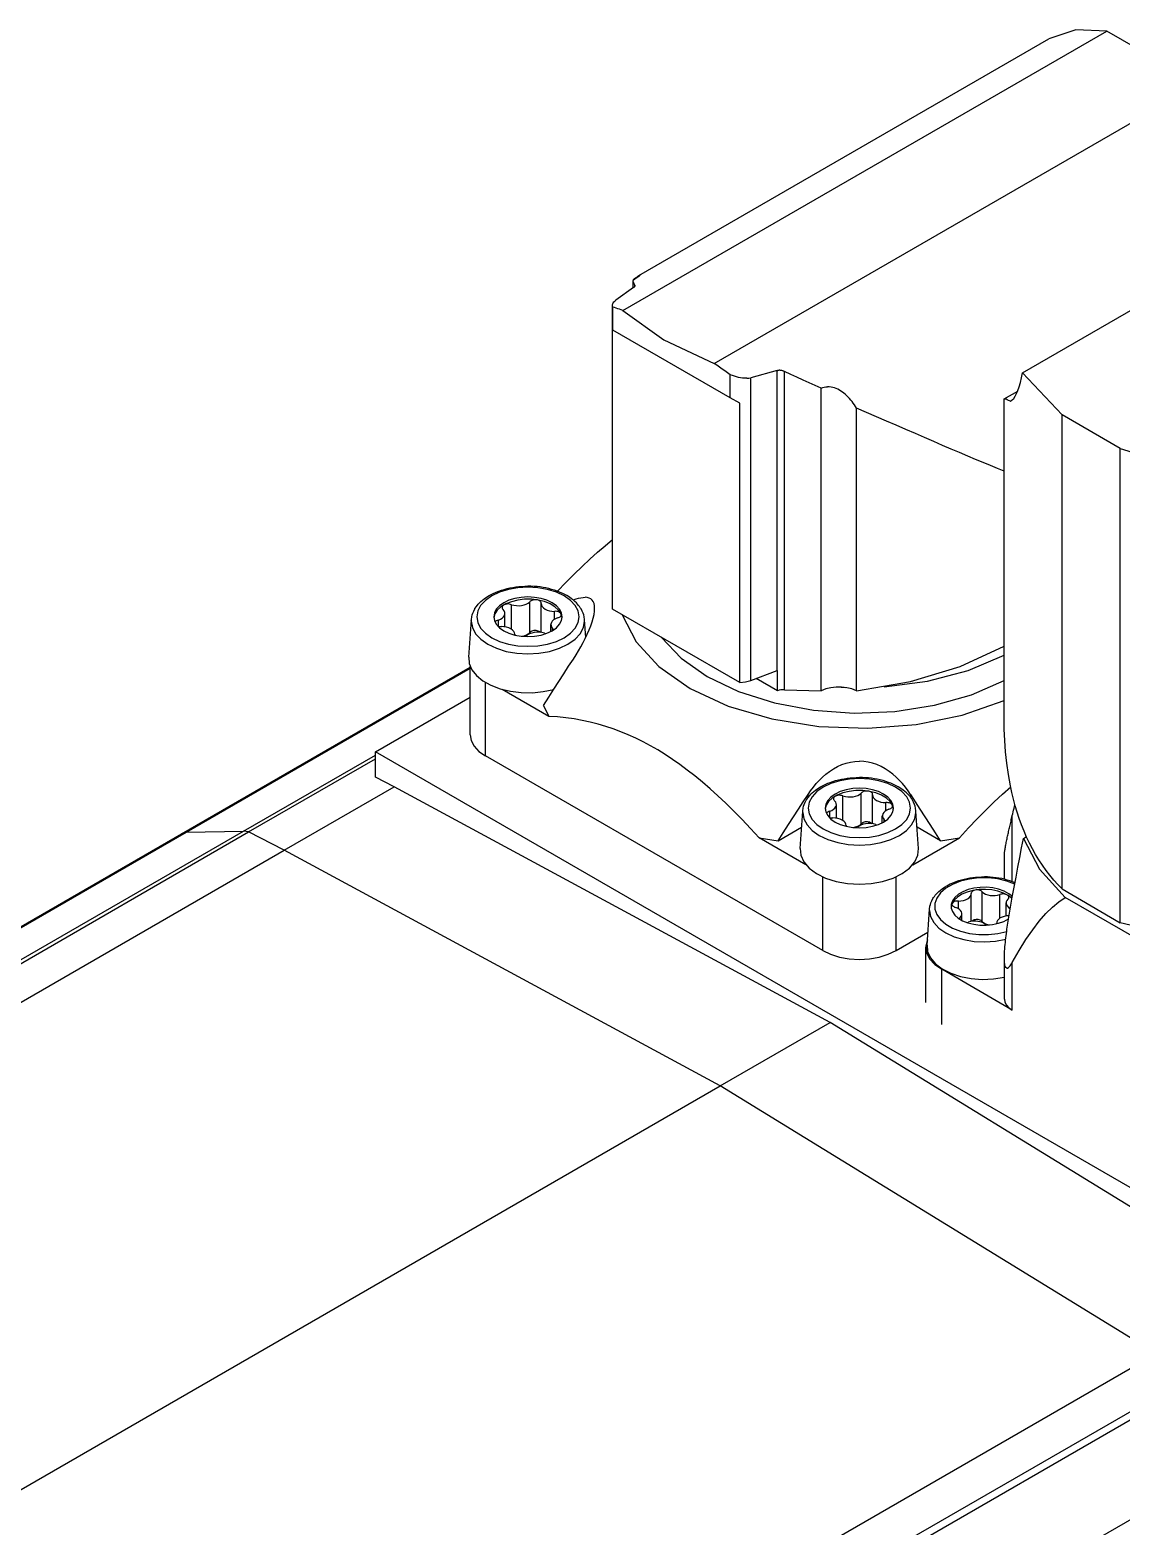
# Model space of a CAD drawing. Extents: x 0 to 1161, y 0 to 821.
# Drawn here: x 230.5 to 274.7, y 238.9 to 299.6 of the extents above; entities that cross this region are included whole.
import ezdxf

# ---------------------------------------------------------------- set-up
doc = ezdxf.new("R2010")
doc.units = 0
doc.header["$LTSCALE"] = 13.83
doc.header["$MEASUREMENT"] = 0
doc.layers.add('40000_ISO', color=7, linetype='CONTINUOUS')

msp = doc.modelspace()

# ---------------------------------------------------------------- linework, layer by layer
at = {"layer": '40000_ISO', "color": 7, "linetype": 'CONTINUOUS', "lineweight": 25}
for p, q in [((254.504336, 288.233583), (274.145342, 299.573317)), ((277.86061, 297.428313), (274.145342, 299.573317)), ((255.164274, 289.658517), (271.796524, 299.261151)), ((258.219607, 286.088573), (277.86061, 297.428313)), ((255.086486, 289.608263), (255.115955, 289.628302)), ((255.115955, 289.628302), (255.141939, 289.645044)), ((255.117415, 289.600772), (255.146673, 289.621435)), ((255.141939, 289.645044), (255.164049, 289.658331)), ((255.146673, 289.621435), (255.169877, 289.638849)), ((255.164049, 289.658331), (255.176902, 289.665475)), ((255.169877, 289.638849), (255.187308, 289.65299)), ((255.176902, 289.665475), (255.187671, 289.670938)), ((255.187308, 289.65299), (255.199231, 289.663825)), ((255.187671, 289.670938), (255.196252, 289.674712)), ((255.196252, 289.674712), (255.202553, 289.676778)), ((255.199231, 289.663825), (255.205929, 289.671335)), ((255.202553, 289.676778), (255.206468, 289.677125)), ((255.205929, 289.671335), (255.207906, 289.675732)), ((255.207906, 289.675732), (255.206468, 289.677125)), ((254.94283, 289.170077), (254.22893, 288.663083)), ((254.932899, 289.163167), (254.932899, 289.438161)), ((254.932945, 289.438296), (254.933233, 289.447564)), ((254.9348, 289.413179), (254.932945, 289.438296)), ((254.933233, 289.447564), (254.934068, 289.456609)), ((254.934068, 289.456609), (254.935455, 289.465422)), ((254.940465, 289.38645), (254.9348, 289.413179)), ((254.935455, 289.465422), (254.93738, 289.474017)), ((254.93738, 289.474017), (254.939841, 289.482393)), ((254.939841, 289.482393), (254.942833, 289.490559)), ((254.950016, 289.358052), (254.940465, 289.38645)), ((254.942801, 289.501105), (254.981693, 289.531319)), ((254.942833, 289.490559), (254.994245, 289.521491)), ((254.942833, 289.490559), (254.942833, 289.501195)), ((254.942833, 289.17008), (254.955395, 289.179529)), ((254.963518, 289.327935), (254.950016, 289.358052)), ((254.955395, 289.179529), (254.966805, 289.188753)), ((254.980977, 289.296065), (254.963518, 289.327935)), ((254.966805, 289.188753), (254.97685, 289.197669)), ((254.97685, 289.197669), (254.985461, 289.206212)), ((255.002324, 289.262487), (254.980977, 289.296065)), ((254.981693, 289.531319), (255.018904, 289.559453)), ((254.985461, 289.206212), (254.992663, 289.214339)), ((254.992663, 289.214339), (254.998482, 289.222022)), ((254.994245, 289.521491), (255.040837, 289.550441)), ((254.998482, 289.222022), (255.002943, 289.229211)), ((255.004108, 289.260286), (255.002324, 289.262487)), ((255.002324, 289.228159), (255.002324, 289.262487)), ((255.002943, 289.229211), (255.006075, 289.235881)), ((255.005665, 289.257994), (255.004108, 289.260286)), ((255.006881, 289.255568), (255.005665, 289.257994)), ((255.006075, 289.235881), (255.007911, 289.241986)), ((255.007757, 289.25302), (255.006881, 289.255568)), ((255.008293, 289.250337), (255.007757, 289.25302)), ((255.007911, 289.241986), (255.008486, 289.247532)), ((255.008486, 289.247532), (255.008293, 289.250337)), ((255.018904, 289.559453), (255.053986, 289.585206)), ((255.040837, 289.550441), (255.082022, 289.576983)), ((255.053986, 289.585206), (255.086486, 289.608263)), ((255.082022, 289.576983), (255.117415, 289.600772)), ((254.085304, 287.461334), (254.085304, 288.450839)), ((254.085311, 288.450543), (254.089021, 288.480943)), ((254.086052, 288.438116), (254.085311, 288.450543)), ((254.088155, 288.425849), (254.086052, 288.438116)), ((254.091624, 288.413757), (254.088155, 288.425849)), ((254.089021, 288.480943), (254.100601, 288.513616)), ((254.096457, 288.401862), (254.091624, 288.413757)), ((254.100601, 288.513616), (254.120234, 288.548393)), ((254.120234, 288.548393), (254.148098, 288.585046)), ((254.148098, 288.585046), (254.184378, 288.62336)), ((254.184378, 288.62336), (254.228928, 288.663081)), ((254.102661, 288.39018), (254.096457, 288.401862)), ((254.109947, 288.378657), (254.102661, 288.39018)), ((254.109947, 287.447103), (254.109947, 288.378657)), ((254.172169, 288.358085), (254.109995, 288.378619)), ((254.235774, 288.336087), (254.172169, 288.358085)), ((254.300804, 288.312625), (254.235774, 288.336087)), ((254.367254, 288.287714), (254.300804, 288.312625)), ((254.435101, 288.261358), (254.367254, 288.287714)), ((254.504336, 288.233583), (254.435101, 288.261358)), ((270.721583, 285.703726), (275.299782, 288.346954)), ((254.109947, 287.447103), (254.085304, 287.461334)), ((254.092741, 276.122306), (254.092741, 287.457039)), ((258.8693, 284.69929), (254.109947, 287.447103)), ((258.327484, 286.014087), (258.219627, 286.088554)), ((258.435585, 285.938858), (258.327484, 286.014087)), ((258.543867, 285.862896), (258.435585, 285.938858)), ((258.652276, 285.786222), (258.543867, 285.862896)), ((258.760775, 285.708855), (258.652276, 285.786222)), ((258.869303, 285.630832), (258.760775, 285.708855)), ((258.8693, 284.69929), (258.8693, 285.630845)), ((258.952692, 285.598243), (258.869367, 285.631031)), ((259.035907, 285.569576), (258.952692, 285.598243)), ((259.118381, 285.545262), (259.035907, 285.569576)), ((259.20063, 285.52526), (259.118381, 285.545262)), ((259.284574, 285.509084), (259.20063, 285.52526)), ((259.369445, 285.497684), (259.284574, 285.509084)), ((259.454463, 285.490899), (259.369445, 285.497684)), ((259.538789, 285.489314), (259.454463, 285.490899)), ((259.538789, 285.489314), (259.621594, 285.493339)), ((259.621594, 285.493339), (259.702187, 285.503095)), ((259.702187, 273.22092), (259.702187, 285.503095)), ((260.773041, 285.804006), (259.702188, 285.503096)), ((260.773045, 285.804009), (260.793111, 285.808226)), ((260.773045, 273.633093), (260.773045, 285.804009)), ((260.793111, 285.808226), (260.813747, 285.811326)), ((260.813747, 285.811326), (260.83491, 285.813169)), ((260.83491, 285.813169), (260.856485, 285.813708)), ((260.878328, 285.812995), (260.856485, 285.813708)), ((260.900307, 285.811096), (260.878328, 285.812995)), ((260.922272, 285.808174), (260.900307, 285.811096)), ((260.944097, 285.803996), (260.922272, 285.808174)), ((260.96562, 285.798919), (260.944097, 285.803996)), ((260.986712, 285.792917), (260.96562, 285.798919)), ((261.007625, 285.785933), (260.986712, 285.792917)), ((261.028609, 285.777922), (261.007625, 285.785933)), ((261.049586, 285.76891), (261.028609, 285.777922)), ((261.070505, 285.759025), (261.049586, 285.76891)), ((261.321094, 285.643933), (261.070505, 285.759025)), ((261.070505, 272.843095), (261.070505, 285.759025)), ((261.571471, 285.529997), (261.321094, 285.643933)), ((261.820956, 285.41764), (261.571471, 285.529997)), ((262.068938, 285.307253), (261.820956, 285.41764)), ((270.641751, 285.313839), (270.684694, 285.500309)), ((270.684694, 285.500309), (270.721583, 285.703726)), ((270.721583, 285.703726), (272.335334, 284.000922)), ((262.314758, 285.199268), (262.068938, 285.307253)), ((262.557798, 285.094055), (262.314758, 285.199268)), ((262.557798, 285.094055), (262.617989, 285.116168)), ((262.557798, 272.808747), (262.557798, 285.094055)), ((262.617989, 285.116168), (262.681697, 285.132126)), ((262.681697, 285.132126), (262.748262, 285.141664)), ((262.748262, 285.141664), (262.816918, 285.144739)), ((262.886929, 285.141305), (262.816918, 285.144739)), ((262.957544, 285.131831), (262.886929, 285.141305)), ((263.027947, 285.116149), (262.957544, 285.131831)), ((263.097355, 285.095775), (263.027947, 285.116149)), ((263.164857, 285.070452), (263.097355, 285.095775)), ((263.230047, 285.041247), (263.164857, 285.070452)), ((263.294275, 285.007656), (263.230047, 285.041247)), ((263.357778, 284.970003), (263.294275, 285.007656)), ((263.420074, 284.928035), (263.357778, 284.970003)), ((263.481368, 284.882685), (263.420074, 284.928035)), ((263.540935, 284.833414), (263.481368, 284.882685)), ((263.599072, 284.781171), (263.540935, 284.833414)), ((263.655218, 284.725749), (263.599072, 284.781171)), ((269.981255, 284.649428), (270.528065, 284.96513)), ((270.367572, 284.673872), (270.426691, 284.760167)), ((270.426691, 284.760167), (270.484795, 284.867993)), ((270.484795, 284.867993), (270.540723, 284.996789)), ((270.540723, 284.996789), (270.593403, 285.145695)), ((270.593403, 285.145695), (270.641751, 285.313839)), ((259.254273, 284.477029), (258.8693, 284.69929)), ((259.254273, 273.142288), (259.254273, 284.477029)), ((263.709381, 284.667652), (263.655218, 284.725749)), ((263.761323, 284.607063), (263.709381, 284.667652)), ((263.811, 284.544395), (263.761323, 284.607063)), ((263.85832, 284.480007), (263.811, 284.544395)), ((263.903439, 284.414417), (263.85832, 284.480007)), ((263.94565, 284.347584), (263.903439, 284.414417)), ((263.985608, 284.280345), (263.94565, 284.347584)), ((264.395213, 284.102887), (263.985557, 284.280371)), ((263.985608, 272.808747), (263.985608, 284.280345)), ((269.977044, 271.692173), (269.977044, 284.641802)), ((269.977102, 284.641494), (269.977172, 284.643169)), ((269.977172, 284.643169), (269.977468, 284.644691)), ((269.977468, 284.644691), (269.977988, 284.646064)), ((269.977988, 284.646064), (269.978745, 284.647278)), ((269.978745, 284.647278), (269.979733, 284.648343)), ((269.979733, 284.648343), (269.98096, 284.649255)), ((269.98096, 284.649255), (269.994741, 284.651431)), ((270.019107, 284.646944), (269.994741, 284.651431)), ((270.054604, 284.635486), (270.019107, 284.646944)), ((270.101777, 284.616755), (270.054604, 284.635486)), ((270.161191, 284.590463), (270.101777, 284.616755)), ((270.233391, 284.556302), (270.161191, 284.590463)), ((270.233385, 284.556308), (270.254837, 284.56869)), ((270.233385, 284.556308), (270.236376, 284.557792)), ((270.236376, 284.557792), (270.239367, 284.559274)), ((270.239367, 284.559274), (270.242364, 284.560814)), ((270.242364, 284.560814), (270.245375, 284.562413)), ((270.245375, 284.562413), (270.248392, 284.564081)), ((270.248392, 284.564081), (270.251415, 284.565809)), ((270.251415, 284.565809), (270.308724, 284.609104)), ((270.308724, 284.609104), (270.367572, 284.673872)), ((264.801589, 283.926521), (264.395213, 284.102887)), ((265.203736, 283.751835), (264.801589, 283.926521)), ((265.600792, 283.579326), (265.203736, 283.751835)), ((265.991975, 283.409463), (265.600792, 283.579326)), ((274.6852, 282.644229), (272.335336, 284.000923)), ((272.335336, 264.764644), (272.335336, 284.000923)), ((266.376476, 283.242711), (265.991975, 283.409463)), ((266.753518, 283.079542), (266.376476, 283.242711)), ((267.122343, 282.920384), (266.753518, 283.079542)), ((267.482362, 282.765598), (267.122343, 282.920384)), ((267.832965, 282.615536), (267.482362, 282.765598)), ((268.173547, 282.470526), (267.832965, 282.615536)), ((268.5035, 282.330933), (268.173547, 282.470526)), ((268.822271, 282.197041), (268.5035, 282.330933)), ((274.685198, 282.644228), (277.634542, 281.712528)), ((274.6852, 263.393963), (274.6852, 282.644229)), ((269.129411, 282.069073), (268.822271, 282.197041)), ((269.42447, 281.947248), (269.129411, 282.069073)), ((269.707038, 281.831701), (269.42447, 281.947248)), ((269.977044, 281.720865), (269.707038, 281.831701)), ((253.481684, 278.42847), (253.789119, 278.69431)), ((253.789119, 278.69431), (254.092741, 278.945021)), ((252.852808, 277.848493), (253.1698, 278.146794)), ((253.1698, 278.146794), (253.481684, 278.42847)), ((252.200637, 277.198441), (252.529999, 277.532694)), ((252.529999, 277.532694), (252.852808, 277.848493)), ((249.479194, 276.853667), (249.586329, 276.890184)), ((249.586329, 276.890184), (249.697393, 276.923376)), ((249.697393, 276.923376), (249.812003, 276.953044)), ((249.812003, 276.953044), (249.929739, 276.979016)), ((249.929739, 276.979016), (250.047616, 277.000724)), ((250.047616, 277.000724), (250.16766, 277.018627)), ((250.16766, 277.018627), (250.289443, 277.032633)), ((250.289443, 277.032633), (250.412536, 277.042672)), ((250.412536, 277.042672), (250.535757, 277.048674)), ((250.535757, 277.048674), (250.659415, 277.050676)), ((250.783069, 277.048674), (250.659415, 277.050676)), ((250.906291, 277.042672), (250.783069, 277.048674)), ((251.029383, 277.032633), (250.906291, 277.042672)), ((251.151166, 277.018627), (251.029383, 277.032633)), ((251.271211, 277.000724), (251.151166, 277.018627)), ((251.389091, 276.979016), (251.271211, 277.000724)), ((251.506827, 276.953044), (251.389091, 276.979016)), ((251.621434, 276.923376), (251.506827, 276.953044)), ((251.732498, 276.890184), (251.621434, 276.923376)), ((251.839633, 276.853667), (251.732498, 276.890184)), ((251.863935, 276.844686), (252.200637, 277.198441)), ((248.571277, 276.231897), (248.64443, 276.322301)), ((248.64443, 276.322301), (248.695441, 276.377028)), ((248.695441, 276.377028), (248.751816, 276.431538)), ((248.751816, 276.431538), (248.816188, 276.48762)), ((248.816188, 276.48762), (248.886648, 276.542881)), ((248.886648, 276.542881), (248.97922, 276.607565)), ((248.97922, 276.607565), (249.080587, 276.669957)), ((249.080587, 276.669957), (249.221615, 276.744866)), ((249.221615, 276.744866), (249.375602, 276.813741)), ((249.375602, 276.813741), (249.479194, 276.853667)), ((249.994511, 276.300341), (249.994332, 276.300272)), ((249.994333, 275.300123), (249.994333, 276.300271)), ((249.99451, 275.300001), (249.99451, 276.300341)), ((250.73389, 275.164465), (250.73389, 276.41472)), ((250.734103, 276.414715), (250.733891, 276.414723)), ((250.734102, 275.164459), (250.734102, 276.414714)), ((251.195133, 275.17279), (251.195133, 276.343393)), ((251.195324, 276.343338), (251.195133, 276.343393)), ((251.195322, 275.172765), (251.195322, 276.343336)), ((251.943225, 276.813741), (251.839633, 276.853667)), ((252.097212, 276.744866), (251.943225, 276.813741)), ((252.238239, 276.669957), (252.097212, 276.744866)), ((252.339607, 276.607565), (252.238239, 276.669957)), ((252.432178, 276.542881), (252.339607, 276.607565)), ((252.502639, 276.48762), (252.432178, 276.542881)), ((252.493892, 276.494803), (252.495523, 276.495413)), ((252.495523, 276.495413), (252.49715, 276.496016)), ((252.49715, 276.496016), (252.49878, 276.49662)), ((252.49878, 276.49662), (252.503662, 276.49843)), ((252.567011, 276.431538), (252.502639, 276.48762)), ((252.50347, 276.49825), (252.611282, 276.535371)), ((252.503662, 276.486773), (252.503662, 276.49843)), ((252.623385, 276.377028), (252.567011, 276.431538)), ((252.611282, 276.535371), (252.713437, 276.564558)), ((252.674397, 276.322301), (252.623385, 276.377028)), ((252.714862, 276.274325), (252.674397, 276.322301)), ((252.713437, 276.564558), (252.809445, 276.585381)), ((252.751575, 276.226402), (252.714862, 276.274325)), ((252.809445, 276.585381), (252.899897, 276.597532)), ((252.899897, 276.597532), (252.986844, 276.600369)), ((253.068509, 276.592288), (252.986844, 276.600369)), ((253.143008, 276.571837), (253.068509, 276.592288)), ((253.208757, 276.53797), (253.143008, 276.571837)), ((253.264284, 276.489726), (253.208757, 276.53797)), ((253.30852, 276.426731), (253.264284, 276.489726)), ((253.340525, 276.348946), (253.30852, 276.426731)), ((253.359743, 276.256898), (253.340525, 276.348946)), ((248.255263, 274.17186), (248.364542, 275.687397)), ((248.362549, 275.63213), (248.36606, 275.712104)), ((248.36606, 275.712104), (248.376673, 275.792282)), ((248.376673, 275.792282), (248.379665, 275.808369)), ((248.379665, 275.808369), (248.397214, 275.88234)), ((248.397214, 275.88234), (248.421272, 275.956735)), ((248.421272, 275.956735), (248.45777, 276.043442)), ((248.45777, 276.043442), (248.504318, 276.130875)), ((248.504318, 276.130875), (248.510842, 276.141781)), ((248.510842, 276.141781), (248.571277, 276.231897)), ((249.4586, 275.678437), (249.458613, 275.678315)), ((249.458614, 275.421332), (249.458614, 275.678314)), ((249.656834, 276.105418), (249.656716, 276.105315)), ((249.656835, 276.1052), (249.656835, 276.105417)), ((249.727218, 275.399829), (249.727218, 275.950272)), ((251.736683, 276.030728), (251.736584, 276.030842)), ((251.736586, 275.706744), (251.736586, 276.030843)), ((251.736679, 275.706808), (251.736679, 276.030726)), ((251.860227, 275.764431), (251.860214, 275.764553)), ((252.784738, 276.178568), (252.751575, 276.226402)), ((252.814512, 276.130875), (252.784738, 276.178568)), ((252.861056, 276.043442), (252.814512, 276.130875)), ((252.897554, 275.956735), (252.861056, 276.043442)), ((252.921613, 275.88234), (252.897554, 275.956735)), ((252.939161, 275.808369), (252.921613, 275.88234)), ((252.942156, 275.792282), (252.939161, 275.808369)), ((252.95277, 275.712104), (252.942156, 275.792282)), ((252.956281, 275.63213), (252.95277, 275.712104)), ((253.006002, 274.970139), (252.954288, 275.687339)), ((253.264284, 275.603258), (253.30852, 275.757447)), ((253.30852, 275.757447), (253.340525, 275.901494)), ((253.340525, 275.901494), (253.359743, 276.033448)), ((253.366146, 276.151839), (253.359743, 276.256898)), ((253.359743, 276.033448), (253.366146, 276.151839)), ((259.254273, 273.142288), (254.092741, 276.122306)), ((249.582148, 275.412134), (249.582241, 275.412025)), ((250.123695, 275.099474), (250.122147, 275.071224)), ((250.123505, 275.099527), (250.123693, 275.099473)), ((250.123694, 275.0708), (250.123694, 275.099473)), ((250.734102, 275.164459), (250.733891, 275.164467)), ((251.324318, 275.142525), (251.324492, 275.142592)), ((251.324497, 275.142592), (251.378316, 275.124498)), ((251.591608, 275.216183), (251.591608, 275.492595)), ((251.661992, 275.255659), (251.661992, 275.33745)), ((251.661994, 275.337449), (251.662113, 275.337552)), ((252.986844, 274.931079), (253.068509, 275.102638)), ((253.068509, 275.102638), (253.143008, 275.273529)), ((253.143008, 275.273529), (253.208757, 275.441218)), ((253.208757, 275.441218), (253.264284, 275.603258)), ((250.569474, 275.010436), (250.584728, 275.028153)), ((250.584727, 275.02815), (250.584939, 275.028143)), ((252.713437, 274.429953), (252.809445, 274.59585)), ((252.809445, 274.59585), (252.899897, 274.761433)), ((252.899897, 274.761433), (252.986844, 274.931079)), ((252.31121, 273.799729), (252.503662, 274.094089)), ((252.50347, 274.094197), (252.611282, 274.262489)), ((252.611282, 274.262489), (252.713437, 274.429953)), ((236.606277, 267.003851), (248.318081, 273.765664)), ((236.797793, 267.072688), (248.318097, 273.723934)), ((248.318088, 271.022672), (248.318088, 273.793033)), ((251.914596, 273.18821), (252.114909, 273.497859)), ((252.114909, 273.497859), (252.31121, 273.799729)), ((259.702187, 273.22092), (260.773045, 273.633093)), ((260.779707, 272.811141), (259.922847, 273.305855)), ((260.779706, 273.635489), (260.773044, 273.633094)), ((260.779707, 272.811141), (260.779707, 273.635488)), ((248.934149, 270.163979), (248.934149, 273.145549)), ((251.509154, 271.76859), (249.614251, 272.862609)), ((251.501226, 272.544479), (251.710095, 272.870511)), ((251.710095, 272.870511), (251.914596, 273.18821)), ((261.070505, 272.843096), (262.557799, 272.808749)), ((263.200006, 272.960593), (263.527636, 272.94444)), ((244.472252, 270.328091), (248.318092, 272.548485)), ((251.287802, 272.209816), (251.509152, 271.768591)), ((251.287804, 272.209816), (251.501226, 272.544479)), ((251.859711, 271.744635), (251.509154, 271.76859)), ((252.201818, 271.7091), (251.859711, 271.744635)), ((252.536351, 271.662171), (252.201818, 271.7091)), ((252.86413, 271.604009), (252.536351, 271.662171)), ((253.185941, 271.53473), (252.86413, 271.604009)), ((253.502507, 271.454383), (253.185941, 271.53473)), ((253.814528, 271.362984), (253.502507, 271.454383)), ((269.98318, 271.244003), (269.977102, 271.701789)), ((254.122673, 271.260513), (253.814528, 271.362984)), ((254.427572, 271.146897), (254.122673, 271.260513)), ((254.72985, 271.022023), (254.427572, 271.146897)), ((255.030105, 270.885736), (254.72985, 271.022023)), ((255.328922, 270.737844), (255.030105, 270.885736)), ((270.002758, 270.786005), (269.98318, 271.244003)), ((239.117979, 267.107036), (244.472256, 270.198326)), ((281.357249, 249.032528), (244.472252, 270.328091)), ((244.472252, 269.301581), (244.472252, 270.328091)), ((255.626883, 270.578109), (255.328922, 270.737844)), ((255.924558, 270.406248), (255.626883, 270.578109)), ((256.222519, 270.221929), (255.924558, 270.406248)), ((256.521336, 270.024771), (256.222519, 270.221929)), ((270.036714, 270.32603), (270.002758, 270.786005)), ((270.085909, 269.86614), (270.036714, 270.32603)), ((239.326794, 267.076893), (244.472252, 270.047628)), ((262.617296, 262.264012), (248.934149, 270.163979)), ((256.821592, 269.814352), (256.521336, 270.024771)), ((257.123869, 269.590189), (256.821592, 269.814352)), ((257.428769, 269.351738), (257.123869, 269.590189)), ((262.896166, 269.536424), (263.054027, 269.640745)), ((263.054027, 269.640745), (263.219006, 269.732587)), ((263.219006, 269.732587), (263.390097, 269.810058)), ((263.390097, 269.810058), (263.565867, 269.87173)), ((263.565867, 269.87173), (263.744737, 269.916284)), ((263.744737, 269.916284), (263.924942, 269.943058)), ((263.924942, 269.943058), (264.104589, 269.951993)), ((264.284236, 269.943058), (264.104589, 269.951993)), ((264.464447, 269.916284), (264.284236, 269.943058)), ((264.643311, 269.87173), (264.464447, 269.916284)), ((264.819081, 269.810058), (264.643311, 269.87173)), ((264.990178, 269.732587), (264.819081, 269.810058)), ((265.155157, 269.640745), (264.990178, 269.732587)), ((265.313012, 269.536424), (265.155157, 269.640745)), ((270.151183, 269.408386), (270.085909, 269.86614)), ((245.229712, 268.910726), (244.472252, 269.301579)), ((257.73691, 269.098396), (257.428769, 269.351738)), ((258.048931, 268.8295), (257.73691, 269.098396)), ((262.238495, 268.8986), (262.354203, 269.038238)), ((262.354203, 269.038238), (262.47536, 269.170545)), ((262.47536, 269.170545), (262.60603, 269.298859)), ((262.525768, 268.907381), (262.666792, 268.98229)), ((262.60603, 269.298859), (262.746534, 269.421673)), ((262.666792, 268.98229), (262.820782, 269.051165)), ((262.746534, 269.421673), (262.896166, 269.536424)), ((262.820782, 269.051165), (262.924371, 269.091091)), ((262.924371, 269.091091), (263.03151, 269.127609)), ((263.03151, 269.127609), (263.14257, 269.160801)), ((263.14257, 269.160801), (263.25718, 269.190469)), ((263.25718, 269.190469), (263.374917, 269.21644)), ((263.374917, 269.21644), (263.492794, 269.238143)), ((263.492794, 269.238143), (263.612841, 269.256045)), ((263.612841, 269.256045), (263.734621, 269.270058)), ((263.734621, 269.270058), (263.857717, 269.280097)), ((263.857717, 269.280097), (263.980935, 269.286099)), ((263.980935, 269.286099), (264.104589, 269.288101)), ((264.228244, 269.286099), (264.104589, 269.288101)), ((264.351468, 269.280097), (264.228244, 269.286099)), ((264.474564, 269.270058), (264.351468, 269.280097)), ((264.596344, 269.256045), (264.474564, 269.270058)), ((264.716384, 269.238143), (264.596344, 269.256045)), ((264.834268, 269.21644), (264.716384, 269.238143)), ((264.952005, 269.190469), (264.834268, 269.21644)), ((265.066608, 269.160801), (264.952005, 269.190469)), ((265.177675, 269.127609), (265.066608, 269.160801)), ((265.284813, 269.091091), (265.177675, 269.127609)), ((265.388403, 269.051165), (265.284813, 269.091091)), ((265.462644, 269.421673), (265.313012, 269.536424)), ((265.542393, 268.98229), (265.388403, 269.051165)), ((265.603148, 269.298859), (265.462644, 269.421673)), ((265.683417, 268.907381), (265.542393, 268.98229)), ((265.733818, 269.170545), (265.603148, 269.298859)), ((265.854982, 269.038238), (265.733818, 269.170545)), ((265.97069, 268.8986), (265.854982, 269.038238)), ((270.233385, 268.954843), (270.151183, 269.408386)), ((240.767819, 266.334652), (245.229712, 268.910726)), ((262.914749, 259.344454), (245.229712, 268.910726)), ((258.365501, 268.544307), (258.048931, 268.8295)), ((258.687308, 268.242), (258.365501, 268.544307)), ((261.829923, 268.304104), (262.022375, 268.598464)), ((261.902945, 268.280867), (261.949495, 268.368299)), ((261.949495, 268.368299), (261.956017, 268.379206)), ((261.956017, 268.379206), (262.016457, 268.469314)), ((262.016457, 268.469314), (262.089608, 268.559725)), ((262.022375, 268.477241), (262.022375, 268.598464)), ((262.022619, 268.598316), (262.127896, 268.751729)), ((262.089608, 268.559725), (262.140619, 268.614453)), ((262.127896, 268.751729), (262.238495, 268.8986)), ((262.140619, 268.614453), (262.19699, 268.668963)), ((262.19699, 268.668963), (262.261365, 268.725045)), ((262.261365, 268.725045), (262.331826, 268.780306)), ((262.331826, 268.780306), (262.4244, 268.844989)), ((262.4244, 268.844989), (262.525768, 268.907381)), ((263.439686, 268.537763), (263.43951, 268.537695)), ((263.43951, 267.537541), (263.43951, 268.537695)), ((263.439683, 267.537426), (263.439683, 268.537766)), ((264.179068, 267.40189), (264.179068, 268.652145)), ((264.17928, 268.652138), (264.179068, 268.652145)), ((264.17928, 267.401884), (264.17928, 268.652139)), ((264.640501, 268.580761), (264.640306, 268.580817)), ((264.640307, 267.410216), (264.640307, 268.580818)), ((264.6405, 267.41019), (264.6405, 268.58076)), ((265.784785, 268.844989), (265.683417, 268.907381)), ((265.877352, 268.780306), (265.784785, 268.844989)), ((265.947819, 268.725045), (265.877352, 268.780306)), ((266.012189, 268.668963), (265.947819, 268.725045)), ((266.081288, 268.751729), (265.97069, 268.8986)), ((266.068559, 268.614453), (266.012189, 268.668963)), ((266.119571, 268.559725), (266.068559, 268.614453)), ((266.186565, 268.598316), (266.081288, 268.751729)), ((266.160035, 268.51175), (266.119571, 268.559725)), ((266.196752, 268.463826), (266.160035, 268.51175)), ((266.379261, 268.304104), (266.186809, 268.598464)), ((266.186809, 268.477287), (266.186809, 268.598464)), ((266.229912, 268.415993), (266.196752, 268.463826)), ((266.25969, 268.368299), (266.229912, 268.415993)), ((266.306234, 268.280867), (266.25969, 268.368299)), ((269.579628, 268.297159), (269.914613, 268.609279)), ((269.914613, 268.609279), (270.244059, 268.902933)), ((270.292137, 268.681281), (270.233385, 268.954843)), ((270.357507, 268.410446), (270.292137, 268.681281)), ((270.429393, 268.142667), (270.357507, 268.410446)), ((259.015091, 267.92167), (258.687308, 268.242)), ((259.349623, 267.582307), (259.015091, 267.92167)), ((261.433303, 267.692578), (261.633619, 268.002228)), ((261.633619, 268.002228), (261.829923, 268.304104)), ((261.70044, 266.409285), (261.809722, 267.924822)), ((261.807727, 267.869555), (261.811238, 267.949528)), ((261.811238, 267.949528), (261.821848, 268.029707)), ((261.821848, 268.029707), (261.824846, 268.045793)), ((261.824846, 268.045793), (261.842395, 268.119765)), ((261.842395, 268.119765), (261.866453, 268.194154)), ((261.866453, 268.194154), (261.902945, 268.280867)), ((262.903778, 267.915854), (262.903791, 267.915732)), ((262.903792, 267.658757), (262.903792, 267.915733)), ((263.102011, 268.342841), (263.101894, 268.342739)), ((263.102008, 268.342617), (263.102008, 268.342842)), ((263.172393, 267.637253), (263.172393, 268.187697)), ((265.181764, 267.944168), (265.181764, 268.26826)), ((265.181859, 268.268151), (265.181765, 268.268261)), ((265.18186, 267.944226), (265.18186, 268.268152)), ((265.305404, 268.001855), (265.305391, 268.001977)), ((266.342731, 268.194154), (266.306234, 268.280867)), ((266.366789, 268.119765), (266.342731, 268.194154)), ((266.384339, 268.045793), (266.366789, 268.119765)), ((266.575559, 268.002228), (266.379261, 268.304104)), ((266.38733, 268.029707), (266.384339, 268.045793)), ((266.397947, 267.949528), (266.38733, 268.029707)), ((266.401459, 267.869555), (266.397947, 267.949528)), ((266.508744, 266.409227), (266.399468, 267.924764)), ((266.775875, 267.692578), (266.575559, 268.002228)), ((268.889657, 267.613343), (269.23827, 267.96555)), ((269.23827, 267.96555), (269.579628, 268.297159)), ((270.310733, 267.744078), (270.328455, 267.818652)), ((270.328455, 267.818652), (270.346153, 267.893048)), ((270.346153, 267.893048), (270.363817, 267.967264)), ((270.363817, 267.967264), (270.381456, 268.0413)), ((270.381456, 268.0413), (270.399064, 268.115156)), ((270.399064, 268.115156), (270.416639, 268.188832)), ((270.508404, 267.878631), (270.429393, 268.142667)), ((270.594052, 267.618472), (270.508404, 267.878631)), ((259.691726, 267.222821), (259.349623, 267.582307)), ((260.042287, 266.841979), (259.691726, 267.222821)), ((260.806513, 266.714185), (261.762216, 267.265957)), ((261.019937, 267.048849), (261.228802, 267.374879)), ((261.228802, 267.374879), (261.433303, 267.692578)), ((263.027324, 267.649558), (263.027418, 267.649448)), ((263.568873, 267.336898), (263.567324, 267.308648)), ((263.568684, 267.336949), (263.568869, 267.336896)), ((263.568871, 267.308225), (263.568871, 267.336899)), ((264.014653, 267.247861), (264.029902, 267.265571)), ((264.029905, 267.265573), (264.030117, 267.265566)), ((264.17928, 267.401882), (264.179068, 267.40189)), ((264.769496, 267.379949), (264.769672, 267.380016)), ((264.769675, 267.380015), (264.823492, 267.361921)), ((265.036786, 267.453607), (265.036786, 267.73002)), ((265.107169, 267.493084), (265.107169, 267.574874)), ((265.107172, 267.574873), (265.107285, 267.57497)), ((267.402671, 266.714185), (266.446969, 267.265957)), ((266.980376, 267.374879), (266.775875, 267.692578)), ((267.189248, 267.048849), (266.980376, 267.374879)), ((268.166897, 266.841979), (268.532867, 267.239279)), ((268.532867, 267.239279), (268.889657, 267.613343)), ((270.172353, 267.148772), (270.183933, 267.19995)), ((270.183933, 267.19995), (270.195737, 267.251777)), ((270.195737, 267.251777), (270.207747, 267.304233)), ((270.207747, 267.304233), (270.219969, 267.357298)), ((270.219969, 267.357298), (270.232383, 267.410947)), ((270.232383, 267.410947), (270.244984, 267.465161)), ((270.244984, 267.465161), (270.257776, 267.519915)), ((270.257776, 267.519915), (270.270736, 267.575195)), ((270.270736, 267.575195), (270.283875, 267.630969)), ((270.283875, 267.630969), (270.29717, 267.687218)), ((270.29717, 267.687218), (270.310623, 267.743929)), ((270.310733, 265.060653), (270.310733, 267.744078)), ((270.686497, 267.362651), (270.594052, 267.618472)), ((270.786055, 267.111735), (270.686497, 267.362651)), ((191.54735, 240.989066), (236.606277, 267.003851)), ((191.585753, 240.969501), (236.797793, 267.072688)), ((192.784866, 240.356601), (239.117979, 267.107036)), ((192.923083, 240.285698), (239.326794, 267.076893)), ((236.797794, 267.072686), (236.606278, 267.00385)), ((236.797793, 267.072688), (239.117979, 267.107036)), ((239.326793, 267.076893), (239.117979, 267.107034)), ((240.767819, 266.334649), (239.326793, 267.076893)), ((261.93719, 265.747961), (260.042287, 266.841979)), ((260.042288, 266.841981), (260.806513, 266.714185)), ((260.806513, 266.714185), (261.019937, 267.048849)), ((266.271994, 265.747961), (268.166897, 266.841979)), ((267.402671, 266.714185), (267.189248, 267.048849)), ((267.402671, 266.714185), (268.166896, 266.841982)), ((270.037632, 266.512328), (270.046535, 266.558872)), ((270.046535, 266.558872), (270.05585, 266.606371)), ((270.05585, 266.606371), (270.065535, 266.654649)), ((270.065535, 266.654649), (270.075524, 266.703522)), ((270.075524, 266.703522), (270.085768, 266.752813)), ((270.085768, 266.752813), (270.096218, 266.802348)), ((270.096218, 266.802348), (270.106816, 266.851941)), ((270.106816, 266.851941), (270.11751, 266.901425)), ((270.11751, 266.901425), (270.128242, 266.950613)), ((270.128242, 266.950613), (270.138974, 266.999365)), ((270.138974, 266.999365), (270.149861, 267.048457)), ((270.149861, 267.048457), (270.160991, 267.098268)), ((270.160991, 267.098268), (270.172353, 267.148772)), ((270.684841, 266.428491), (270.7581, 266.815796)), ((270.7581, 266.815796), (270.882731, 266.887746)), ((270.892538, 266.865986), (270.786055, 267.111735)), ((271.006045, 266.625686), (270.892538, 266.865986)), ((271.126714, 266.391292), (271.006045, 266.625686)), ((194.364109, 239.543457), (240.767819, 266.334652)), ((258.452856, 256.76838), (240.767819, 266.334652)), ((269.989888, 266.175346), (269.990858, 266.201684)), ((269.989888, 265.158279), (269.989888, 266.172939)), ((269.990858, 266.201684), (269.993323, 266.231833)), ((269.993323, 266.231833), (269.997078, 266.265269)), ((269.997078, 266.265269), (270.001911, 266.301485)), ((270.001911, 266.301485), (270.007624, 266.339992)), ((270.007624, 266.339992), (270.014127, 266.380541)), ((270.014127, 266.380541), (270.021348, 266.422932)), ((270.021348, 266.422932), (270.029211, 266.46694)), ((270.029211, 266.46694), (270.037632, 266.512328)), ((270.536781, 265.642562), (270.611068, 266.037423)), ((270.611068, 266.037423), (270.684841, 266.428491)), ((271.254271, 266.162996), (271.126714, 266.391292)), ((271.388716, 265.941177), (271.254271, 266.162996)), ((271.529971, 265.726175), (271.388716, 265.941177)), ((270.461963, 265.243856), (270.536781, 265.642562)), ((271.677953, 265.518317), (271.529971, 265.726175)), ((271.832592, 265.317943), (271.677953, 265.518317)), ((262.617296, 262.264012), (262.617296, 265.259294)), ((265.591889, 262.264012), (265.591889, 265.259377)), ((267.393499, 264.717638), (267.462168, 264.771082)), ((267.462168, 264.771082), (267.553125, 264.834084)), ((267.553125, 264.834084), (267.65215, 264.894377)), ((267.65215, 264.894377), (267.791807, 264.967559)), ((267.791807, 264.967559), (267.936156, 265.031306)), ((267.936156, 265.031306), (268.03658, 265.069563)), ((268.03658, 265.069563), (268.140445, 265.10452)), ((268.140445, 265.10452), (268.248154, 265.136242)), ((268.248154, 265.136242), (268.359279, 265.164531)), ((268.359279, 265.164531), (268.473113, 265.189154)), ((268.473113, 265.189154), (268.587248, 265.209675)), ((268.587248, 265.209675), (268.703482, 265.226506)), ((268.703482, 265.226506), (268.82136, 265.239549)), ((268.82136, 265.239549), (268.940353, 265.248722)), ((268.940353, 265.248722), (269.059495, 265.253979)), ((269.059495, 265.253979), (269.17901, 265.255352)), ((269.298453, 265.252837), (269.17901, 265.255352)), ((269.417467, 265.24643), (269.298453, 265.252837)), ((269.536294, 265.236108), (269.417467, 265.24643)), ((269.653715, 265.221948), (269.536294, 265.236108)), ((269.769372, 265.20402), (269.653715, 265.221948)), ((269.883071, 265.182369), (269.769372, 265.20402)), ((269.996545, 265.156578), (269.883071, 265.182369)), ((270.106681, 265.127269), (269.996545, 265.156578)), ((270.21328, 265.094577), (270.106681, 265.127269)), ((270.316143, 265.05865), (270.21328, 265.094577)), ((270.310733, 264.434749), (270.386617, 264.841267)), ((270.419604, 265.017608), (270.316143, 265.05865)), ((270.386617, 264.841267), (270.461963, 265.243856)), ((271.993817, 265.125388), (271.832592, 265.317943)), ((272.161466, 264.940888), (271.993817, 265.125388)), ((272.335349, 264.764663), (272.161466, 264.940888)), ((272.335336, 264.764643), (274.685201, 263.393959)), ((266.969387, 264.061115), (266.986603, 264.133386)), ((266.986603, 264.133386), (267.009993, 264.205279)), ((267.009993, 264.205279), (267.045618, 264.28936)), ((267.045618, 264.28936), (267.09014, 264.372562)), ((267.09014, 264.372562), (267.119006, 264.418612)), ((267.119006, 264.418612), (267.151184, 264.464841)), ((267.151184, 264.464841), (267.186822, 264.511147)), ((267.186822, 264.511147), (267.226144, 264.557543)), ((267.226144, 264.557543), (267.275988, 264.610718)), ((267.275988, 264.610718), (267.330799, 264.663385)), ((267.330799, 264.663385), (267.393499, 264.717638)), ((268.12566, 264.274777), (268.125572, 264.274674)), ((268.125572, 263.963207), (268.125572, 264.274673)), ((268.125662, 263.963149), (268.125662, 264.274776)), ((268.646289, 264.575311), (268.64611, 264.575259)), ((268.64611, 263.449706), (268.64611, 264.575259)), ((268.646289, 263.449738), (268.646289, 264.575311)), ((269.089587, 263.44172), (269.089587, 264.643891)), ((269.089793, 264.643897), (269.089588, 264.64389)), ((269.089793, 263.441726), (269.089793, 264.643897)), ((269.800735, 263.57205), (269.800735, 264.533915)), ((269.800906, 264.533849), (269.800735, 264.533915)), ((269.800908, 263.572166), (269.800908, 264.533851)), ((270.057749, 263.668039), (270.057749, 264.197313)), ((270.125536, 264.346391), (270.125424, 264.346488)), ((270.250696, 264.10556), (270.265351, 264.18769)), ((270.265351, 264.18769), (270.280236, 264.269969)), ((270.280236, 264.269969), (270.295327, 264.352368)), ((270.295327, 264.352368), (270.310623, 264.434858)), ((271.936412, 264.027538), (272.199165, 264.246546)), ((272.199165, 264.246546), (272.460537, 264.421898)), ((275.984226, 262.387493), (272.460537, 264.421898)), ((266.849719, 262.487244), (266.954796, 263.94449)), ((266.952877, 263.891405), (266.956292, 263.968683)), ((266.956292, 263.968683), (266.966485, 264.045556)), ((266.966485, 264.045556), (266.969387, 264.061115)), ((268.00679, 264.018738), (268.006777, 264.018616)), ((268.00679, 264.018616), (268.00679, 264.018738)), ((268.197271, 263.608156), (268.197388, 263.608054)), ((268.197387, 263.529409), (268.197387, 263.608054)), ((268.265062, 263.491454), (268.265062, 263.757237)), ((270.142704, 263.456881), (270.155208, 263.536907)), ((270.155208, 263.536907), (270.168014, 263.617291)), ((270.168014, 263.617291), (270.181121, 263.698003)), ((270.181121, 263.698003), (270.194505, 263.77901)), ((270.194505, 263.77901), (270.208171, 263.860299)), ((270.208171, 263.860299), (270.222093, 263.941839)), ((270.222093, 263.941839), (270.236273, 264.023603)), ((270.236273, 264.023603), (270.250696, 264.10556)), ((271.40536, 263.458153), (271.671932, 263.764811)), ((271.671932, 263.764811), (271.936412, 264.027538)), ((265.591889, 262.264012), (266.887565, 263.012068)), ((268.470153, 263.403296), (268.521905, 263.420696)), ((268.521901, 263.420696), (268.522078, 263.420629)), ((269.089793, 263.441728), (269.089588, 263.441721)), ((269.233019, 263.310647), (269.233217, 263.310654)), ((269.233222, 263.310653), (269.247885, 263.293622)), ((269.678579, 263.361451), (269.67652, 263.379231)), ((269.676521, 263.379233), (269.6767, 263.379285)), ((269.676523, 263.351662), (269.676523, 263.379231)), ((269.678008, 263.352073), (269.678579, 263.361451)), ((270.059483, 262.864638), (270.070664, 262.953001)), ((270.070664, 262.953001), (270.082212, 263.040466)), ((270.082212, 263.040466), (270.094042, 263.126813)), ((270.094042, 263.126813), (270.106078, 263.211819)), ((270.106078, 263.211819), (270.118248, 263.295259)), ((270.118248, 263.295259), (270.130463, 263.376914)), ((270.130463, 263.376914), (270.142704, 263.456881)), ((270.864469, 262.711669), (271.13633, 263.107255)), ((271.13633, 263.107255), (271.40536, 263.458153)), ((275.089901, 263.291344), (274.6852, 263.393976)), ((266.803079, 260.162445), (266.803079, 262.398482)), ((269.998958, 262.239094), (270.00496, 262.327848)), ((270.00496, 262.327848), (270.012027, 262.417103)), ((270.012027, 262.417103), (270.020057, 262.50668)), ((270.020057, 262.50668), (270.028928, 262.596397)), ((270.028928, 262.596397), (270.038531, 262.686102)), ((270.038531, 262.686102), (270.04875, 262.775595)), ((270.04875, 262.775595), (270.059483, 262.864638)), ((270.589398, 262.270829), (270.864469, 262.711669)), ((269.989888, 261.97679), (269.991114, 262.06349)), ((269.991224, 261.882624), (269.989888, 261.97679)), ((269.989888, 260.296608), (269.989888, 261.969183)), ((269.991114, 262.06349), (269.994241, 262.150949)), ((269.996718, 261.787213), (269.991224, 261.882624)), ((269.994241, 262.150949), (269.998958, 262.239094)), ((270.007983, 261.69826), (269.996718, 261.787213)), ((270.026566, 261.623613), (270.007983, 261.69826)), ((270.250318, 261.682841), (270.280699, 261.731445)), ((270.280699, 261.731445), (270.310733, 261.784042)), ((270.310733, 261.784048), (270.589398, 262.270829)), ((270.310733, 259.8494), (270.310733, 261.784048)), ((270.310733, 259.8494), (267.444767, 261.504067)), ((267.444767, 259.268031), (267.444767, 261.504067)), ((270.053455, 261.571415), (270.026566, 261.623613)), ((270.085505, 261.548577), (270.053455, 261.571415)), ((270.085505, 261.548577), (270.120039, 261.550528)), ((270.120039, 261.550528), (270.154925, 261.57051)), ((270.154925, 261.57051), (270.188073, 261.601545)), ((270.188073, 261.601545), (270.219475, 261.639218)), ((270.219475, 261.639218), (270.250318, 261.682841)), ((258.452856, 256.76838), (262.914749, 259.344454)), ((280.599789, 248.4898), (262.914749, 259.344454)), ((212.049149, 229.977186), (258.452856, 256.76838)), ((276.137895, 245.913725), (258.452856, 256.76838)), ((229.734187, 219.122531), (276.137895, 245.913725)), ((231.175214, 218.200823), (277.578922, 244.992017)), ((231.447122, 218.026273), (277.787735, 244.781041)), ((234.758031, 215.884799), (280.107919, 242.067569))]:
    msp.add_line(p, q, dxfattribs=at)
for points in [[(274.14534, 299.573323), (272.886067, 299.625547), (271.796524, 299.261152)], [(254.504337, 288.233583), (256.166482, 287.048211), (258.219606, 286.088571)], [(252.046281, 275.766453), (252.002418, 275.926225), (251.903912, 276.077665), (251.754771, 276.21461), (251.561063, 276.331489), (251.33067, 276.423547), (251.072964, 276.487038), (250.798433, 276.519379), (250.518245, 276.519253), (250.243801, 276.486666), (249.986267, 276.422944), (249.756122, 276.330679), (249.562729, 276.213626), (249.413957, 276.076547), (249.315859, 275.925019), (249.272427, 275.765208)], [(249.994333, 276.300271), (249.955206, 276.314464), (249.9121, 276.324078), (249.866607, 276.328756), (249.820403, 276.328328), (249.775193, 276.322809), (249.732644, 276.312402), (249.694326, 276.297491), (249.661651, 276.278626), (249.635824, 276.256503), (249.617798, 276.231937), (249.608238, 276.205836), (249.607496, 276.17916), (249.6156, 276.152894), (249.632251, 276.128007), (249.656834, 276.105417)], [(249.994507, 276.30034), (250.091279, 276.275624), (250.194483, 276.262131), (250.300256, 276.260365), (250.404638, 276.270394), (250.50372, 276.291841), (250.593794, 276.323904), (250.671486, 276.365381), (250.733888, 276.414721)], [(251.195132, 276.343393), (251.196858, 276.370053), (251.189725, 276.396413), (251.173997, 276.421499), (251.150252, 276.444386), (251.119368, 276.464231), (251.082483, 276.480302), (251.040957, 276.492005), (250.996322, 276.49891), (250.950224, 276.500762), (250.904363, 276.497492), (250.860431, 276.489221), (250.820046, 276.476254), (250.7847, 276.45907), (250.755695, 276.438301), (250.734101, 276.414714)], [(251.195322, 276.343335), (251.206635, 276.282592), (251.237998, 276.224244), (251.288237, 276.170475), (251.355471, 276.123299), (251.437183, 276.084481), (251.530313, 276.055476), (251.631376, 276.03737), (251.736586, 276.030839)], [(249.458616, 275.678312), (249.413404, 275.664148), (249.37444, 275.64476), (249.343504, 275.621034), (249.322009, 275.594053)], [(249.458603, 275.678435), (249.544062, 275.714463), (249.615903, 275.759318), (249.671437, 275.811322), (249.708584, 275.868527), (249.725954, 275.928792), (249.722897, 275.98986), (249.699526, 276.049445), (249.656717, 276.105315)], [(251.860227, 275.764431), (251.774768, 275.728404), (251.702926, 275.683548), (251.647392, 275.631545), (251.610244, 275.57434), (251.592873, 275.514075), (251.59593, 275.453007), (251.6193, 275.393422), (251.662109, 275.337551)], [(251.860215, 275.764553), (251.901068, 275.777021), (251.937041, 275.793767), (251.966805, 275.814174), (251.989265, 275.83749), (252.00359, 275.862855), (252.009254, 275.889333), (252.006046, 275.915947), (251.994086, 275.941717), (251.973814, 275.965692), (251.945978, 275.986988), (251.911605, 276.004818), (251.871963, 276.018527), (251.828512, 276.027608), (251.782856, 276.031726), (251.736679, 276.030729)], [(254.485309, 275.895724), (255.044268, 274.797145), (255.97542, 273.786202), (257.240515, 272.904424), (258.787583, 272.188034), (260.55307, 271.666461), (262.464452, 271.361131), (264.443211, 271.284587), (266.408059, 271.439972), (268.278281, 271.820905), (269.977051, 272.411736)], [(248.362547, 275.632128), (248.40668, 275.373421), (248.537384, 275.124656), (248.749635, 274.895393), (249.035277, 274.694441), (249.383332, 274.529524), (249.780427, 274.406979), (250.211299, 274.331515), (250.659393, 274.306032), (251.107487, 274.33151), (251.538362, 274.406969), (251.93546, 274.52951), (252.283521, 274.694424), (252.569169, 274.895373), (252.781428, 275.124634), (252.912139, 275.373398), (252.95628, 275.632104)], [(249.440443, 275.426167), (249.485703, 275.415968), (249.533588, 275.411227), (249.582146, 275.412136)], [(250.123505, 275.099525), (250.112194, 275.160269), (250.080832, 275.218618), (250.030593, 275.272388), (249.963359, 275.319565), (249.881646, 275.358382), (249.788515, 275.387388), (249.687452, 275.405495), (249.58224, 275.412026)], [(250.413154, 275.021498), (250.509654, 275.04329), (250.597303, 275.075199), (250.672953, 275.11608), (250.733889, 275.164466)], [(251.324318, 275.142525), (251.227546, 275.167241), (251.124342, 275.180734), (251.018568, 275.182499), (250.914186, 275.17247), (250.815103, 275.151023), (250.72503, 275.118959), (250.647338, 275.077481), (250.584937, 275.028141)], [(251.169649, 275.176263), (251.144829, 275.198213), (251.113309, 275.21708), (251.076211, 275.232193), (251.034857, 275.243014), (250.990719, 275.249157), (250.945367, 275.250404), (250.900418, 275.24671), (250.85747, 275.238207), (250.818053, 275.225197), (250.783571, 275.208144), (250.755251, 275.187655), (250.734102, 275.16446)], [(251.706086, 275.28346), (251.68912, 275.311838), (251.661991, 275.337449)], [(256.083999, 274.972783), (256.87403, 274.128893), (257.9273, 273.386998), (259.205462, 272.774108), (260.661983, 272.312536), (262.243836, 272.019086), (263.893433, 271.904441), (265.550718, 271.972776), (267.155354, 272.221602), (268.648923, 272.64186), (269.97705, 273.218251)], [(263.985607, 272.808749), (266.174357, 273.183379), (268.196827, 273.794738), (269.977046, 274.619863)], [(248.25525, 274.171668), (248.278737, 273.911993), (248.385628, 273.659394), (248.572178, 273.42272), (248.831852, 273.210262), (249.155552, 273.029465), (249.531938, 272.886661), (249.947823, 272.786854), (250.388638, 272.733541), (250.83894, 272.728589), (251.282952, 272.772172), (251.705119, 272.862762)], [(265.105154, 272.966691), (266.872559, 273.194146), (268.520272, 273.627724), (269.977042, 274.248676)], [(259.254272, 273.142292), (259.484599, 273.16951), (259.702186, 273.220921)], [(261.070505, 272.843096), (260.995234, 272.84665), (260.920076, 272.842376), (260.847453, 272.830412), (260.779705, 272.811144)], [(263.985609, 272.808748), (263.80371, 272.88208), (263.599923, 272.932712), (263.382631, 272.958559), (263.160776, 272.958559), (262.943484, 272.932711), (262.739697, 272.88208), (262.557799, 272.808747)], [(248.318088, 271.022672), (248.358503, 270.785758), (248.478196, 270.55795), (248.672567, 270.348), (248.934147, 270.163977)], [(265.491458, 268.003871), (265.447597, 268.163644), (265.349092, 268.315084), (265.199951, 268.45203), (265.006243, 268.568911), (264.775849, 268.660969), (264.518143, 268.724461), (264.24361, 268.756801), (263.963422, 268.756676), (263.688976, 268.724088), (263.431442, 268.660366), (263.201296, 268.5681), (263.007903, 268.451046), (262.859131, 268.313966), (262.761034, 268.162437), (262.717604, 268.002625)], [(263.439509, 268.537695), (263.400382, 268.551888), (263.357277, 268.561501), (263.311784, 268.56618), (263.26558, 268.565752), (263.220371, 268.560233), (263.177822, 268.549826), (263.139504, 268.534915), (263.106828, 268.51605), (263.081002, 268.493927), (263.062976, 268.469362), (263.053415, 268.443261), (263.052673, 268.416585), (263.060776, 268.39032), (263.077426, 268.365433), (263.102009, 268.342842)], [(263.439682, 268.537764), (263.536454, 268.513047), (263.639658, 268.499554), (263.745432, 268.497788), (263.849815, 268.507817), (263.948898, 268.529264), (264.038972, 268.561327), (264.116665, 268.602805), (264.179067, 268.652145)], [(264.64031, 268.580818), (264.642035, 268.607478), (264.634902, 268.633837), (264.619173, 268.658923), (264.595429, 268.68181), (264.564545, 268.701655), (264.52766, 268.717726), (264.486134, 268.729429), (264.4415, 268.736334), (264.395402, 268.738186), (264.349541, 268.734916), (264.305609, 268.726645), (264.265224, 268.713678), (264.229878, 268.696494), (264.200873, 268.675725), (264.179279, 268.652139)], [(264.6405, 268.58076), (264.651812, 268.520017), (264.683175, 268.461668), (264.733414, 268.407899), (264.800648, 268.360723), (264.88236, 268.321905), (264.975491, 268.2929), (265.076554, 268.274793), (265.181764, 268.268262)], [(261.807724, 267.869555), (261.851856, 267.610848), (261.982559, 267.362082), (262.19481, 267.132818), (262.480451, 266.931866), (262.828507, 266.766948), (263.225601, 266.644403), (263.656474, 266.568939), (264.104568, 266.543456), (264.552663, 266.568934), (264.983539, 266.644393), (265.380637, 266.766934), (265.728699, 266.931848), (266.014347, 267.132797), (266.226605, 267.362058), (266.357316, 267.610822), (266.401457, 267.869529)], [(262.90379, 267.915734), (262.85858, 267.901571), (262.819617, 267.882183), (262.788681, 267.858457), (262.767186, 267.831477)], [(262.903777, 267.915856), (262.989236, 267.951884), (263.061079, 267.99674), (263.116613, 268.048744), (263.153761, 268.105949), (263.171131, 268.166214), (263.168074, 268.227283), (263.144703, 268.286868), (263.101893, 268.342739)], [(265.305405, 268.001855), (265.219945, 267.965827), (265.148103, 267.920972), (265.092568, 267.868967), (265.05542, 267.811762), (265.03805, 267.751497), (265.041108, 267.690428), (265.064479, 267.630843), (265.107289, 267.574972)], [(265.305393, 268.001977), (265.346246, 268.014445), (265.382218, 268.031191), (265.411982, 268.051598), (265.434441, 268.074914), (265.448767, 268.100278), (265.45443, 268.126756), (265.451223, 268.15337), (265.439263, 268.17914), (265.418992, 268.203115), (265.391157, 268.22441), (265.356784, 268.242241), (265.317142, 268.25595), (265.273692, 268.265031), (265.228037, 268.269149), (265.18186, 268.268153)], [(262.88562, 267.66359), (262.930879, 267.653391), (262.978765, 267.64865), (263.027324, 267.649558)], [(263.568682, 267.336949), (263.55737, 267.397693), (263.526008, 267.456041), (263.47577, 267.509811), (263.408536, 267.556987), (263.326825, 267.595805), (263.233694, 267.62481), (263.132632, 267.642918), (263.027421, 267.649449)], [(263.858333, 267.258922), (263.954833, 267.280714), (264.042481, 267.312623), (264.118132, 267.353505), (264.179068, 267.401891)], [(264.769494, 267.379949), (264.672723, 267.404665), (264.569518, 267.418158), (264.463745, 267.419923), (264.359364, 267.409894), (264.260281, 267.388447), (264.170208, 267.356384), (264.092516, 267.314906), (264.030114, 267.265565)], [(264.614824, 267.413688), (264.590004, 267.435637), (264.558484, 267.454504), (264.521387, 267.469617), (264.480033, 267.480437), (264.435895, 267.48658), (264.390544, 267.487827), (264.345594, 267.484133), (264.302647, 267.47563), (264.263231, 267.46262), (264.228749, 267.445568), (264.200429, 267.425079), (264.179279, 267.401884)], [(265.151262, 267.520884), (265.134296, 267.549262), (265.107167, 267.574873)], [(270.758099, 266.815796), (271.414611, 265.572691), (272.460538, 264.421898)], [(261.700432, 266.409169), (261.729062, 266.130129), (261.853866, 265.860047), (262.069791, 265.609857), (262.368096, 265.389687), (262.736702, 265.208452), (263.160688, 265.073489), (263.622889, 264.990262), (264.104591, 264.96214), (264.586292, 264.990262), (265.048493, 265.073489), (265.472479, 265.208452), (265.841085, 265.389687), (266.13939, 265.609857), (266.355315, 265.860047), (266.480119, 266.130129), (266.508749, 266.409169)], [(270.409587, 264.964031), (270.083168, 265.086716), (269.721727, 265.170511), (269.338996, 265.212231), (268.949518, 265.210292), (268.56809, 265.164767), (268.209206, 265.077386), (267.8865, 264.951469), (267.612234, 264.7918), (267.396828, 264.604445), (267.248468, 264.396524), (267.172789, 264.175936), (267.172668, 263.951062), (267.248108, 263.730447), (267.396244, 263.522472), (267.611447, 263.33504), (267.885541, 263.175273), (268.208111, 263.049239), (268.566901, 262.961729), (268.94828, 262.916067), (269.337756, 262.913988), (269.720531, 262.95557), (270.082063, 263.039235)], [(270.30042, 264.379996), (270.143498, 264.499896), (269.949277, 264.599947), (269.725134, 264.676349), (269.47958, 264.7262), (269.221941, 264.747608), (268.962004, 264.739758), (268.70964, 264.702949), (268.474434, 264.63858), (268.265318, 264.549095), (268.090236, 264.437891), (267.955836, 264.309194), (267.867223, 264.167891), (267.827763, 264.019347)], [(270.314123, 264.452652), (270.163107, 264.573209), (269.974801, 264.674779), (269.756216, 264.753579), (269.515489, 264.806678), (269.26158, 264.832097), (269.003942, 264.828892), (268.752166, 264.79718), (268.515625, 264.738143), (268.303123, 264.653978), (268.122571, 264.547819), (267.980692, 264.423617), (267.882765, 264.285996), (267.832438, 264.14008), (267.831582, 263.991298), (267.880231, 263.845192), (267.976573, 263.707199), (268.117021, 263.582456), (268.296348, 263.475607), (268.507878, 263.39063), (268.743735, 263.330687), (268.995141, 263.298012), (269.252736, 263.293818), (269.506932, 263.318264), (269.748264, 263.370439), (269.967751, 263.4484), (270.15722, 263.549246)], [(269.089589, 264.643891), (269.068825, 264.666571), (269.040936, 264.68654), (269.006948, 264.703064), (268.968117, 264.715532), (268.925874, 264.723484), (268.881777, 264.726628), (268.837452, 264.724847), (268.794534, 264.718208), (268.754606, 264.706954), (268.71914, 264.691502), (268.689444, 264.67242), (268.666613, 264.650412), (268.65149, 264.626291), (268.644632, 264.600946), (268.646291, 264.575311)], [(268.125572, 264.274673), (268.081171, 264.275631), (268.037271, 264.271672), (267.995492, 264.26294), (267.957374, 264.249759), (267.924323, 264.232614), (267.897558, 264.212138), (267.878067, 264.189085), (267.866566, 264.164306), (267.863482, 264.138715), (267.868928, 264.113256), (267.882702, 264.088867), (267.904297, 264.066448), (267.932917, 264.046825), (267.967506, 264.030723), (268.006788, 264.018735)], [(268.125662, 264.274778), (268.226827, 264.281058), (268.324003, 264.298469), (268.413552, 264.326359), (268.492121, 264.363683), (268.55677, 264.409046), (268.605076, 264.460747), (268.635232, 264.516852), (268.646108, 264.575259)], [(269.089793, 264.643898), (269.149795, 264.596455), (269.224499, 264.556572), (269.311108, 264.525743), (269.40638, 264.50512), (269.506747, 264.495477), (269.608452, 264.497175), (269.707687, 264.510149), (269.800736, 264.533914)], [(270.125424, 264.346489), (270.149061, 264.36821), (270.165071, 264.39214), (270.172863, 264.417395), (270.17215, 264.443044), (270.162958, 264.468142), (270.145626, 264.491762), (270.120794, 264.513035), (270.089376, 264.531174), (270.052532, 264.545512), (270.01162, 264.555519), (269.968149, 264.560826), (269.923723, 264.561238), (269.87998, 264.55674), (269.838532, 264.547497), (269.800909, 264.53385)], [(270.125539, 264.346392), (270.084755, 264.29333), (270.06221, 264.236757), (270.058729, 264.17874), (270.074438, 264.121401), (270.108763, 264.066836), (270.16045, 264.017041), (270.227607, 263.973837)], [(266.95288, 263.89138), (266.996091, 263.640407), (267.124016, 263.399255), (267.331651, 263.177358), (267.610873, 262.983396), (267.950756, 262.824959), (268.338005, 262.708244), (268.757468, 262.637819), (269.192734, 262.616439), (269.626775, 262.64494), (270.042609, 262.722206)], [(268.197275, 263.608156), (268.238437, 263.661878), (268.260909, 263.719171), (268.263848, 263.77789), (268.247146, 263.835836), (268.211427, 263.890841), (268.158029, 263.940845), (268.08895, 263.983975), (268.006778, 264.018617)], [(268.197385, 263.608055), (268.171301, 263.583429), (268.154989, 263.556144)], [(269.08959, 263.441721), (269.069254, 263.464025), (269.042023, 263.483726), (269.008867, 263.500123), (268.970965, 263.512632), (268.929669, 263.520808), (268.886447, 263.52436), (268.84284, 263.523161), (268.800399, 263.517254), (268.760635, 263.506849), (268.724964, 263.492317), (268.694657, 263.474175), (268.670792, 263.453068)], [(270.178163, 263.679455), (270.079764, 263.671393), (269.98575, 263.652786), (269.899479, 263.624298), (269.824034, 263.586947), (269.762108, 263.542068), (269.715914, 263.491263), (269.687102, 263.436347), (269.676702, 263.379283)], [(269.233018, 263.310645), (269.173017, 263.358088), (269.098313, 263.397971), (269.011703, 263.428801), (268.916431, 263.449424), (268.816064, 263.459067), (268.714358, 263.45737), (268.615123, 263.444396), (268.522073, 263.42063)], [(269.089795, 263.441727), (269.148387, 263.395203), (269.221127, 263.355894), (269.305403, 263.325212), (269.398191, 263.304259)], [(266.864779, 262.696558), (266.804288, 262.44051), (266.83519, 262.182708), (266.956196, 261.933912), (267.162254, 261.704507), (267.444766, 261.504067)], [(266.849717, 262.487231), (266.87589, 262.223785), (266.991249, 261.96845), (267.191293, 261.73119), (267.468217, 261.521262), (267.811214, 261.34686), (268.206898, 261.214788), (268.639831, 261.1302), (269.093116, 261.096397), (269.549066, 261.114699), (269.989889, 261.184391)], [(262.617292, 262.26401), (262.936028, 262.112986), (263.299671, 262.000766), (263.694247, 261.931661), (264.104592, 261.908327), (264.514937, 261.931661), (264.909512, 262.000766), (265.273155, 262.112987), (265.591891, 262.26401)], [(269.989886, 260.296607), (270.010935, 260.173223), (270.073272, 260.05458), (270.174501, 259.945239), (270.310732, 259.8494)]]:
    msp.add_lwpolyline(points, dxfattribs=at)
for points in [[(252.737531, 275.810736), (252.6976, 276.044806), (252.579344, 276.26988), (252.387305, 276.47731), (252.128864, 276.659124), (251.813954, 276.808335), (251.454675, 276.919208), (251.064834, 276.987484), (250.659414, 277.010538), (250.253993, 276.987484), (249.864153, 276.919208), (249.504874, 276.808335), (249.189963, 276.659124), (248.931522, 276.47731), (248.739484, 276.26988), (248.621227, 276.044806), (248.581296, 275.810736), (248.621227, 275.576667), (248.739484, 275.351592), (248.931522, 275.144162), (249.189963, 274.962349), (249.504874, 274.813138), (249.864153, 274.702264), (250.253993, 274.633989), (250.659414, 274.610935), (251.064834, 274.633989), (251.454675, 274.702264), (251.813954, 274.813138), (252.128864, 274.962349), (252.387305, 275.144162), (252.579344, 275.351592), (252.6976, 275.576667)], [(252.048471, 275.810736), (252.021781, 275.967193), (251.942735, 276.117638), (251.814373, 276.256288), (251.641626, 276.377816), (251.431133, 276.477552), (251.190983, 276.551662), (250.930405, 276.597299), (250.659414, 276.612709), (250.388422, 276.597299), (250.127844, 276.551662), (249.887695, 276.477552), (249.677202, 276.377816), (249.504455, 276.256288), (249.376092, 276.117638), (249.297047, 275.967193), (249.270356, 275.810736), (249.297047, 275.654279), (249.376092, 275.503835), (249.504455, 275.365184), (249.677202, 275.243656), (249.887695, 275.143921), (250.127844, 275.06981), (250.388422, 275.024174), (250.659414, 275.008764), (250.930405, 275.024174), (251.190983, 275.06981), (251.431133, 275.143921), (251.641626, 275.243656), (251.814373, 275.365184), (251.942735, 275.503835), (252.021781, 275.654279)], [(266.182708, 268.04816), (266.142777, 268.28223), (266.024521, 268.507304), (265.832482, 268.714734), (265.574041, 268.896548), (265.259131, 269.045758), (264.899852, 269.156632), (264.510011, 269.224907), (264.104591, 269.247961), (263.69917, 269.224907), (263.30933, 269.156632), (262.950051, 269.045758), (262.63514, 268.896548), (262.376699, 268.714734), (262.184661, 268.507304), (262.066404, 268.28223), (262.026473, 268.04816), (262.066404, 267.81409), (262.184661, 267.589016), (262.376699, 267.381586), (262.63514, 267.199772), (262.950051, 267.050562), (263.30933, 266.939688), (263.69917, 266.871412), (264.104591, 266.848359), (264.510011, 266.871412), (264.899852, 266.939688), (265.259131, 267.050562), (265.574041, 267.199772), (265.832482, 267.381586), (266.024521, 267.589016), (266.142777, 267.81409)], [(265.493648, 268.04816), (265.466958, 268.204617), (265.387912, 268.355061), (265.259549, 268.493712), (265.086802, 268.61524), (264.876309, 268.714976), (264.63616, 268.789086), (264.375582, 268.834723), (264.104591, 268.850132), (263.833599, 268.834723), (263.573021, 268.789086), (263.332872, 268.714976), (263.122379, 268.61524), (262.949632, 268.493712), (262.821269, 268.355061), (262.742224, 268.204617), (262.715533, 268.04816), (262.742224, 267.891703), (262.821269, 267.741258), (262.949632, 267.602608), (263.122379, 267.48108), (263.332872, 267.381344), (263.573021, 267.307234), (263.833599, 267.261597), (264.104591, 267.246188), (264.375582, 267.261597), (264.63616, 267.307234), (264.876309, 267.381344), (265.086802, 267.48108), (265.259549, 267.602608), (265.387912, 267.741258), (265.466958, 267.891703)]]:
    msp.add_lwpolyline(points, close=True, dxfattribs=at)

doc.saveas('drawing.dxf')
